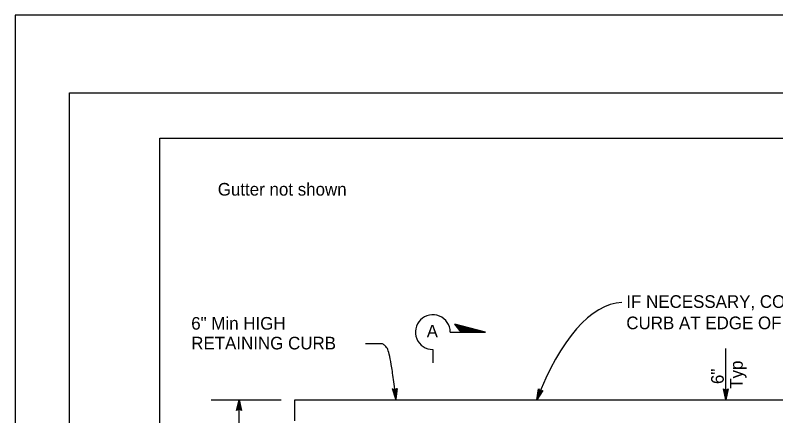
# Model space of a CAD drawing. Extents: x -893 to 867, y -474 to 712.
# Drawn here: x -893.5 to -472.7, y 490.2 to 712 of the extents above; entities that cross this region are included whole.
import ezdxf

# ---------------------------------------------------------------- set-up
doc = ezdxf.new("R2010")
doc.units = 0
for name, color, linetype in [('border_PLOTTING-ELEMENTS', 7, 'Continuous'), ('border_rw_22x34_Cut_Lines', 7, 'Continuous'), ('border_SHEET', 7, 'Continuous'), ('pp_PRESENTATION', 7, 'Continuous'), ('rd_HMA-DIKE', 7, 'Continuous'), ('rd_HMA-DIKE-anno', 7, 'Continuous')]:
    doc.layers.add(name, color=color, linetype=linetype)

msp = doc.modelspace()

# ---------------------------------------------------------------- linework, layer by layer
at = {"layer": 'border_PLOTTING-ELEMENTS'}
for points in [[(-893.45, -474.04), (866.55, -474.04), (866.55, 711.96), (-893.45, 711.96)], [(-863.45, 668.96), (836.55, 668.96), (836.55, -431.04), (-863.45, -431.04)]]:
    msp.add_lwpolyline(points, close=True, dxfattribs=at)
at = {"layer": 'border_rw_22x34_Cut_Lines'}
msp.add_lwpolyline([(-863.45, 668.96), (836.55, 668.96), (836.55, -431.04), (-863.45, -431.04)], close=True, dxfattribs=at)
at = {"layer": 'border_SHEET'}
for p, q in [((-813.45, 643.96), (811.55, 643.96)), ((-813.45, -406.04), (-813.45, 643.96))]:
    msp.add_line(p, q, dxfattribs=at)
at = {"layer": 'pp_PRESENTATION'}
for p, q in [((-633.28, 536.53), (-650.34, 540.88)), ((-646.81, 536.53), (-650.34, 540.88)), ((-634.69, 536.53), (-649.97, 540.43)), ((-636.09, 536.53), (-649.61, 539.98)), ((-637.49, 536.53), (-649.24, 539.53)), ((-638.89, 536.53), (-648.88, 539.08)), ((-640.29, 536.53), (-648.51, 538.63)), ((-652.82, 536.53), (-633.28, 536.53)), ((-641.7, 536.53), (-648.15, 538.18)), ((-643.1, 536.53), (-647.78, 537.73)), ((-644.5, 536.53), (-647.42, 537.28)), ((-645.9, 536.53), (-647.05, 536.83)), ((-662.46, 526.89), (-662.46, 519.55))]:
    msp.add_line(p, q, dxfattribs=at)
msp.add_arc((-662.46, 536.53), 9.64, 0, 270.0005, dxfattribs=at)
at = {"layer": 'rd_HMA-DIKE'}
for p, q in [((-738.74, 499.06), (-379.57, 499.06)), ((-738.74, 487.33), (-738.74, 499.06))]:
    msp.add_line(p, q, dxfattribs=at)
at = {"layer": 'rd_HMA-DIKE-anno'}
for p, q in [((-500.33, 499.06), (-500.33, 527.38)), ((-604.95, 499.06), (-604.04, 505.14)), ((-604.04, 505.14), (-604.04, 505.14)), ((-604.04, 505.14), (-603.09, 503.92)), ((-500.33, 499.06), (-501.66, 505.06)), ((-501.66, 505.06), (-501.66, 505.06)), ((-501.66, 505.06), (-500.33, 504.26)), ((-500.33, 504.26), (-498.99, 505.06)), ((-498.99, 505.06), (-500.33, 499.06)), ((-498.99, 505.06), (-498.99, 505.06)), ((-601.55, 504.18), (-604.95, 499.06)), ((-604.45, 500.36), (-603.79, 504.79)), ((-601.96, 504.11), (-604.45, 500.35)), ((-603.96, 501.64), (-603.53, 504.5)), ((-602.38, 504.02), (-603.96, 501.64)), ((-603.46, 502.93), (-603.28, 504.15)), ((-602.77, 503.98), (-603.46, 502.93)), ((-603.09, 503.92), (-601.55, 504.18)), ((-601.55, 504.18), (-601.55, 504.18)), ((-500.34, 500.45), (-501.31, 504.83)), ((-500.33, 501.82), (-500.96, 504.65)), ((-500.33, 503.21), (-500.6, 504.41)), ((-499.35, 504.85), (-500.33, 500.44)), ((-499.71, 504.61), (-500.33, 501.82)), ((-500.06, 504.44), (-500.33, 503.21)), ((-785.1, 499.06), (-746.34, 499.06)), ((-770.96, 493.06), (-769.62, 499.06)), ((-770.96, 493.06), (-769.62, 499.06)), ((-770.61, 493.28), (-769.62, 497.68)), ((-770.61, 493.28), (-769.62, 497.68)), ((-769.62, 360.98), (-769.62, 499.06)), ((-769.62, 499.06), (-769.62, 499.06)), ((-769.62, 499.06), (-768.29, 493.06)), ((-769.62, 499.06), (-769.62, 499.06)), ((-769.62, 499.06), (-768.29, 493.06)), ((-769.62, 497.67), (-768.65, 493.3)), ((-769.62, 497.67), (-768.65, 493.3)), ((-604.95, 499.06), (-604.95, 499.06)), ((-500.33, 499.06), (-500.33, 499.06)), ((-769.62, 493.86), (-770.96, 493.06)), ((-769.62, 493.86), (-770.96, 493.06)), ((-770.96, 493.06), (-770.96, 493.06)), ((-770.96, 493.06), (-770.96, 493.06)), ((-770.25, 493.51), (-769.62, 496.3)), ((-770.25, 493.51), (-769.62, 496.3)), ((-769.9, 493.69), (-769.62, 494.92)), ((-769.9, 493.69), (-769.62, 494.92)), ((-769.62, 496.3), (-769, 493.47)), ((-769.62, 496.3), (-769, 493.47)), ((-769.62, 494.92), (-769.36, 493.71)), ((-769.62, 494.92), (-769.36, 493.71)), ((-768.29, 493.06), (-769.62, 493.86)), ((-768.29, 493.06), (-769.62, 493.86)), ((-768.29, 493.06), (-768.29, 493.06)), ((-768.29, 493.06), (-768.29, 493.06))]:
    msp.add_line(p, q, dxfattribs=at)
msp.add_lwpolyline([(-682.2, 505.39), (-682.82, 499.37), (-684.81, 505.08), (-684.44, 504.92), (-682.98, 500.73), (-682.52, 505.14), (-682.85, 504.9), (-683.14, 502.07), (-684.07, 504.75), (-683.7, 504.58), (-683.29, 503.42), (-683.17, 504.65), (-683.42, 504.46), (-684.81, 505.08), (-683.42, 504.46)], close=True, dxfattribs=at)
msp.add_ellipse((-567.01, 412.43), major_axis=(-11.86, -140.42), ratio=0.396284, start_param=3.190569, end_param=4.081455, dxfattribs=at)
msp.add_open_spline([(-682.82, 499.37), (-685.89, 525.49), (-689.73, 530.1), (-692.03, 530.1), (-699.71, 530.1)], degree=2, dxfattribs=at)

# ---------------------------------------------------------------- texts
at = {"layer": 'pp_PRESENTATION'}
msp.add_text('A', height=7, dxfattribs=at).set_placement((-665.84, 533.55))
at = {"layer": 'rd_HMA-DIKE-anno'}
for s, p in [('Gutter not shown', (-781.41, 612.09)), ('IF NECESSARY, CONSTRUCT RETAINING', (-555.41, 549.94)), ('6" Min HIGH', (-796.09, 537.88)), ('CURB AT EDGE OF SIDEWALK', (-555.41, 538.13)), ('RETAINING CURB', (-796.09, 526.94))]:
    msp.add_text(s, height=7, dxfattribs=at).set_placement(p)
for s, p in [('Typ', (-491.01, 505.16)), (' 6"', (-501.51, 505.16))]:
    msp.add_text(s, height=7, rotation=90, dxfattribs=at).set_placement(p)

doc.saveas('drawing.dxf')
